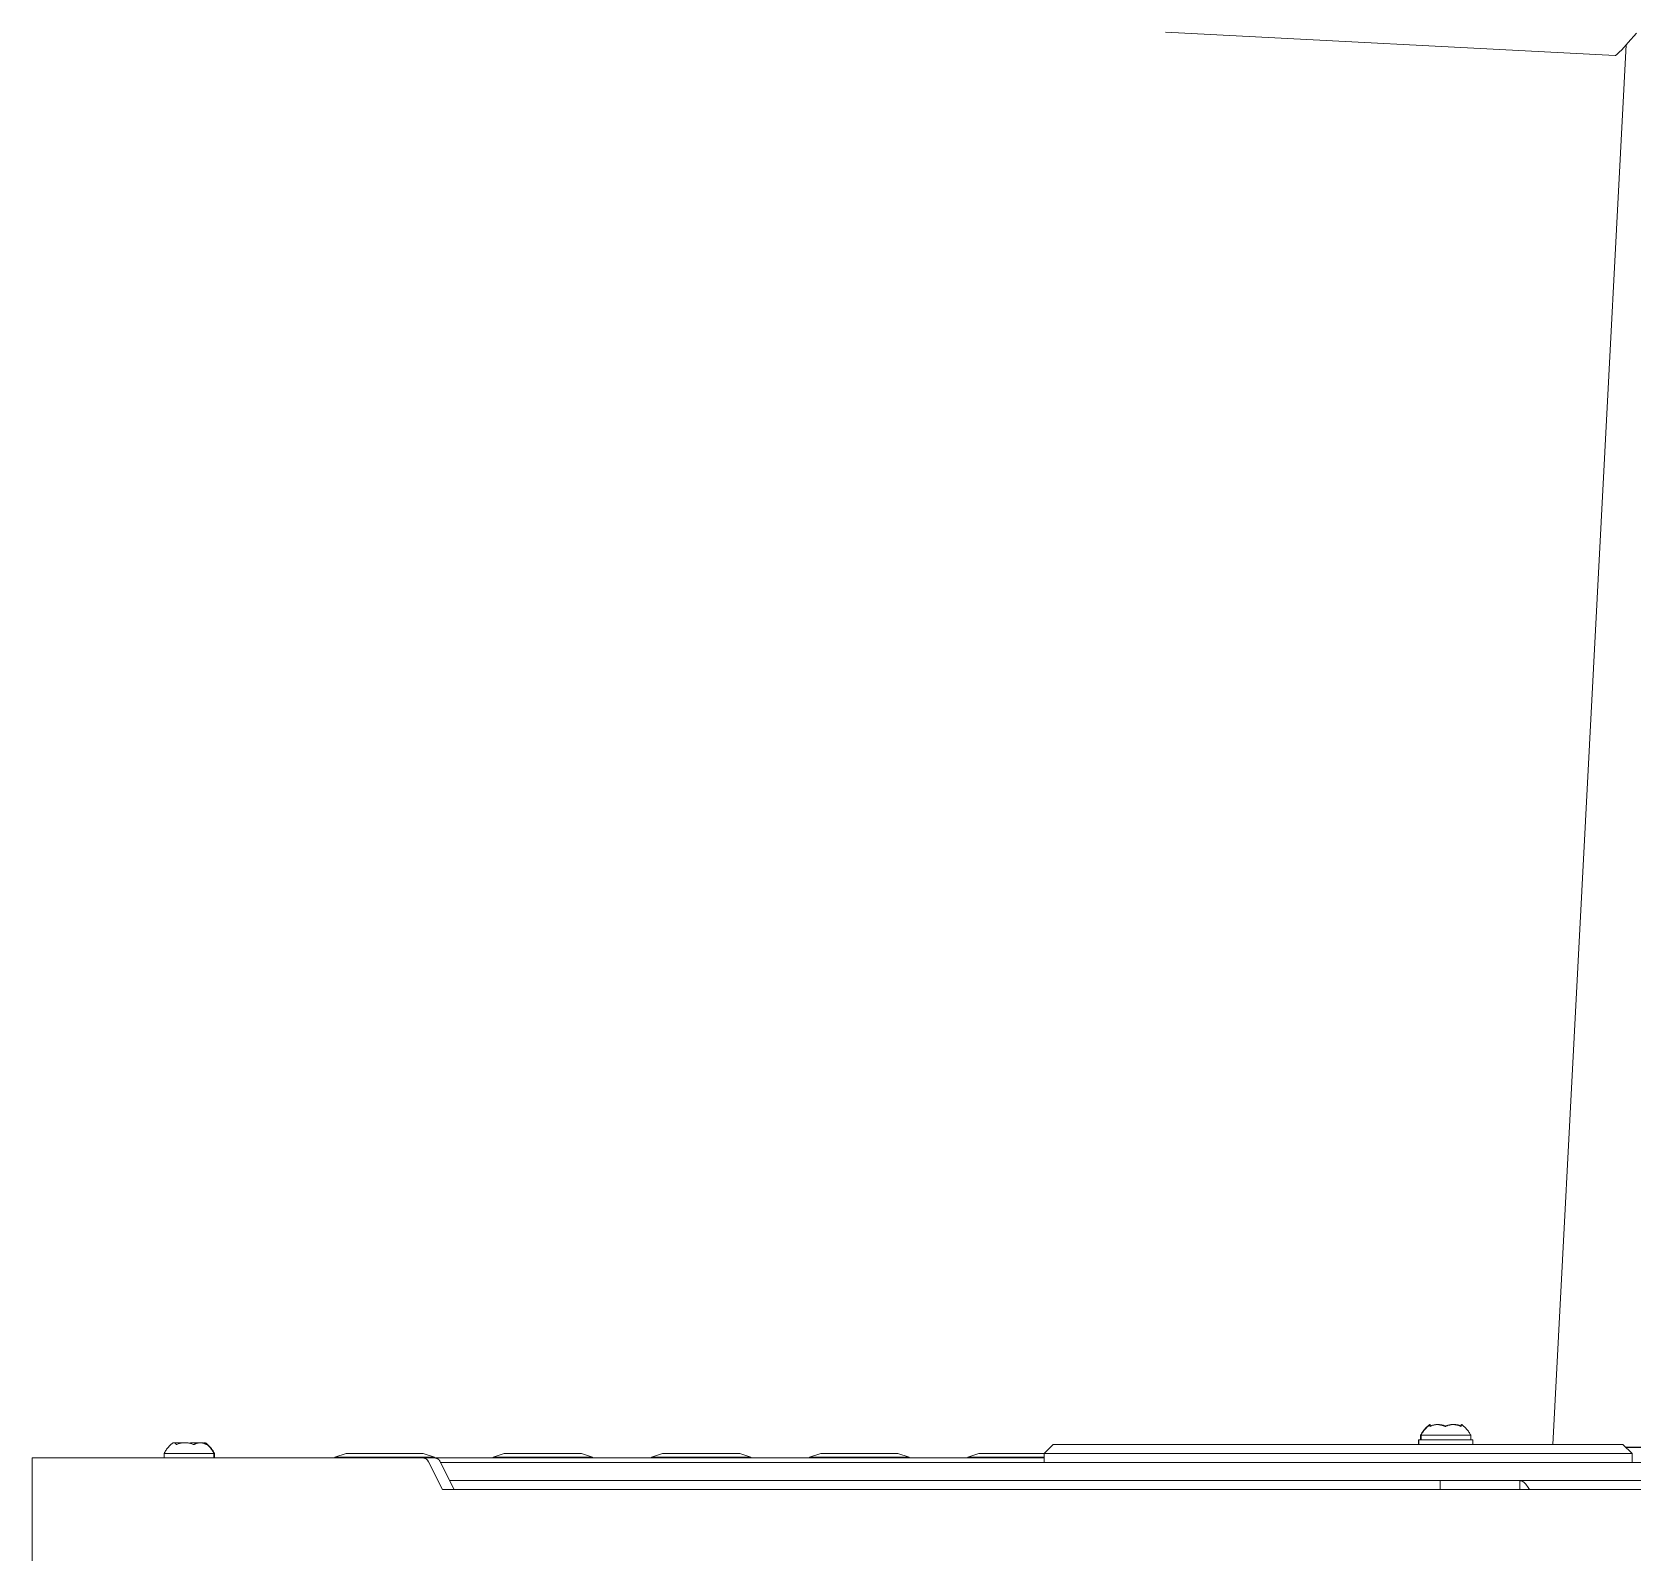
# Model space of a CAD drawing. Header units: millimetres. Extents: x 492 to 7139, y 278 to 5201.
# Drawn here: x 3498.4 to 3852.3, y 2774.6 to 3111 of the extents above; entities that cross this region are included whole.
import ezdxf

# ---------------------------------------------------------------- set-up
doc = ezdxf.new("R2010")
doc.units = ezdxf.units.MM
doc.layers.add('ZANO_R', color=7, linetype='Continuous', lineweight=0)

msp = doc.modelspace()

# ---------------------------------------------------------------- linework, layer by layer
at = {"layer": 'ZANO_R'}
for p, q in [((3848.59, 3105.77), (3749.08, 3110.97)), ((3834.81, 2798.65), (3851.03, 3108.16)), ((3850.01, 3107.06), (3851.45, 3108.64)), ((3851.45, 3108.64), (3853.32, 3110.74)), ((3848.59, 3105.77), (3848.6, 3105.77)), ((3848.6, 3105.77), (3848.62, 3105.78)), ((3848.62, 3105.78), (3848.63, 3105.78)), ((3848.63, 3105.78), (3848.65, 3105.79)), ((3848.65, 3105.79), (3848.67, 3105.8)), ((3848.67, 3105.8), (3848.7, 3105.82)), ((3848.7, 3105.82), (3848.72, 3105.83)), ((3848.72, 3105.83), (3848.75, 3105.85)), ((3848.75, 3105.85), (3848.78, 3105.87)), ((3848.78, 3105.87), (3848.81, 3105.9)), ((3848.81, 3105.9), (3848.88, 3105.95)), ((3848.88, 3105.95), (3848.95, 3106.02)), ((3848.95, 3106.02), (3849.04, 3106.1)), ((3849.04, 3106.1), (3849.23, 3106.28)), ((3849.23, 3106.28), (3849.46, 3106.5)), ((3849.46, 3106.5), (3850.01, 3107.06)), ((3807.37, 2802.89), (3807.54, 2803.02)), ((3807.44, 2802.89), (3807.61, 2803.01)), ((3807.49, 2802.99), (3807.49, 2803)), ((3807.49, 2803), (3807.49, 2803)), ((3807.49, 2803), (3807.49, 2803)), ((3807.49, 2803), (3807.49, 2803)), ((3807.49, 2803), (3807.49, 2803)), ((3807.49, 2802.98), (3807.49, 2802.99)), ((3807.49, 2802.99), (3807.49, 2802.99)), ((3807.49, 2802.99), (3807.49, 2802.99)), ((3807.49, 2802.99), (3807.49, 2802.99)), ((3807.49, 2802.99), (3807.49, 2802.99)), ((3807.49, 2802.99), (3807.49, 2802.99)), ((3807.49, 2802.99), (3807.49, 2802.99)), ((3807.49, 2802.97), (3807.49, 2802.98)), ((3807.49, 2802.98), (3807.49, 2802.98)), ((3807.49, 2802.98), (3807.49, 2802.98)), ((3807.49, 2802.98), (3807.49, 2802.98)), ((3807.49, 2802.98), (3807.49, 2802.98)), ((3807.49, 2802.98), (3807.49, 2802.98)), ((3807.49, 2802.98), (3807.49, 2802.98)), ((3807.49, 2802.96), (3807.49, 2802.97)), ((3807.49, 2802.97), (3807.49, 2802.97)), ((3807.49, 2802.97), (3807.49, 2802.97)), ((3807.49, 2802.97), (3807.49, 2802.97)), ((3807.49, 2802.97), (3807.49, 2802.97)), ((3807.49, 2802.97), (3807.49, 2802.97)), ((3807.49, 2802.97), (3807.49, 2802.97)), ((3807.5, 2802.96), (3807.49, 2802.96)), ((3807.49, 2802.96), (3807.49, 2802.96)), ((3807.49, 2802.96), (3807.49, 2802.96)), ((3807.49, 2802.96), (3807.49, 2802.96)), ((3807.5, 2803), (3807.5, 2803.01)), ((3807.5, 2803.01), (3807.5, 2803.01)), ((3807.5, 2803.01), (3807.5, 2803.01)), ((3807.5, 2803.01), (3807.5, 2803.01)), ((3807.5, 2803.01), (3807.5, 2803.01)), ((3807.5, 2803.01), (3807.5, 2803.01)), ((3807.5, 2803.01), (3807.5, 2803.01)), ((3807.5, 2803.01), (3807.51, 2803.01)), ((3807.49, 2803), (3807.5, 2803)), ((3807.5, 2803), (3807.5, 2803)), ((3807.5, 2803), (3807.5, 2803)), ((3807.5, 2802.95), (3807.5, 2802.96)), ((3807.5, 2802.96), (3807.5, 2802.96)), ((3807.5, 2802.96), (3807.5, 2802.96)), ((3807.5, 2802.96), (3807.5, 2802.96)), ((3807.51, 2802.95), (3807.5, 2802.95)), ((3807.5, 2802.95), (3807.5, 2802.95)), ((3807.5, 2802.95), (3807.5, 2802.95)), ((3807.5, 2802.95), (3807.5, 2802.95)), ((3807.5, 2802.95), (3807.5, 2802.95)), ((3807.5, 2802.95), (3807.5, 2802.95)), ((3807.51, 2803.01), (3807.51, 2803.02)), ((3807.51, 2803.02), (3807.51, 2803.02)), ((3807.51, 2803.02), (3807.51, 2803.02)), ((3807.51, 2803.02), (3807.51, 2803.02)), ((3807.51, 2803.02), (3807.51, 2803.02)), ((3807.51, 2803.02), (3807.51, 2803.02)), ((3807.51, 2803.02), (3807.52, 2803.02)), ((3807.51, 2803.01), (3807.51, 2803.01)), ((3807.51, 2803.01), (3807.51, 2803.01)), ((3807.51, 2802.94), (3807.51, 2802.95)), ((3807.51, 2802.95), (3807.51, 2802.95)), ((3807.51, 2802.95), (3807.51, 2802.95)), ((3807.51, 2802.95), (3807.51, 2802.95)), ((3807.51, 2802.95), (3807.51, 2802.95)), ((3807.51, 2802.94), (3807.51, 2802.94)), ((3807.52, 2803.02), (3807.52, 2803.02)), ((3807.52, 2803.02), (3807.52, 2803.02)), ((3807.52, 2803.02), (3807.52, 2803.02)), ((3807.52, 2803.02), (3807.52, 2803.02)), ((3807.52, 2803.02), (3807.52, 2803.02)), ((3807.52, 2803.02), (3807.52, 2803.02)), ((3807.52, 2803.02), (3807.53, 2803.02)), ((3807.53, 2803.02), (3807.53, 2803.02)), ((3807.53, 2803.02), (3807.53, 2803.02)), ((3807.53, 2803.02), (3807.53, 2803.02)), ((3807.53, 2803.02), (3807.53, 2803.02)), ((3807.53, 2803.02), (3807.53, 2803.02)), ((3807.53, 2803.02), (3807.53, 2803.02)), ((3807.53, 2803.02), (3807.54, 2803.02)), ((3807.54, 2803.02), (3807.54, 2803.02)), ((3807.54, 2803.02), (3807.54, 2803.02)), ((3807.54, 2803.02), (3807.54, 2803.02)), ((3807.54, 2803.02), (3807.54, 2803.02)), ((3807.54, 2803.02), (3807.54, 2803.02)), ((3807.54, 2803.02), (3807.54, 2803.02)), ((3807.54, 2803.02), (3807.55, 2803.02)), ((3807.55, 2803.02), (3807.55, 2803.02)), ((3807.55, 2803.02), (3807.55, 2803.02)), ((3807.55, 2803.02), (3807.55, 2803.02)), ((3807.55, 2803.02), (3807.55, 2803.02)), ((3807.55, 2803.02), (3807.55, 2803.02)), ((3807.55, 2803.02), (3807.55, 2803.02)), ((3807.55, 2803.02), (3807.55, 2803.01)), ((3807.55, 2803.01), (3807.56, 2803.01)), ((3807.56, 2803.01), (3807.56, 2803.01)), ((3807.56, 2803.01), (3807.56, 2803.01)), ((3807.56, 2803.01), (3807.56, 2803.01)), ((3807.56, 2803.01), (3807.56, 2803.01)), ((3807.56, 2803.01), (3807.56, 2803.01)), ((3807.56, 2803.01), (3807.56, 2803.01)), ((3807.56, 2803.01), (3807.56, 2803.01)), ((3807.56, 2803.01), (3807.56, 2803.01)), ((3807.56, 2803.01), (3807.56, 2803)), ((3807.56, 2803), (3807.57, 2803)), ((3807.57, 2803), (3807.57, 2803)), ((3807.57, 2803), (3807.57, 2803)), ((3807.57, 2803), (3807.57, 2803)), ((3807.57, 2803), (3807.57, 2803)), ((3807.57, 2803), (3807.57, 2803)), ((3807.57, 2803), (3807.57, 2803)), ((3807.57, 2803), (3807.57, 2802.99)), ((3807.57, 2802.99), (3807.57, 2802.99)), ((3807.57, 2802.99), (3807.57, 2802.99)), ((3807.57, 2802.99), (3807.57, 2802.99)), ((3807.57, 2802.99), (3807.57, 2802.99)), ((3807.57, 2802.99), (3807.57, 2802.99)), ((3807.57, 2802.9), (3807.58, 2802.92)), ((3807.57, 2802.84), (3807.57, 2802.9)), ((3807.58, 2802.95), (3807.59, 2802.96)), ((3807.58, 2802.92), (3807.58, 2802.95)), ((3807.59, 2802.98), (3807.6, 2802.99)), ((3807.59, 2802.97), (3807.59, 2802.98)), ((3807.59, 2802.96), (3807.59, 2802.97)), ((3807.59, 2802.97), (3807.59, 2802.97)), ((3807.6, 2803), (3807.6, 2803.01)), ((3807.6, 2803.01), (3807.61, 2803.01)), ((3807.6, 2802.99), (3807.6, 2803)), ((3807.6, 2803), (3807.6, 2803)), ((3807.6, 2803), (3807.6, 2803)), ((3807.6, 2803), (3807.6, 2803)), ((3807.6, 2803), (3807.6, 2803)), ((3807.6, 2802.99), (3807.6, 2802.99)), ((3807.61, 2803.01), (3807.61, 2803.02)), ((3807.61, 2803.02), (3807.61, 2803.02)), ((3807.61, 2803.02), (3807.61, 2803.02)), ((3807.61, 2803.02), (3807.61, 2803.02)), ((3807.61, 2803.02), (3807.61, 2803.02)), ((3807.61, 2803.02), (3807.61, 2803.02)), ((3807.61, 2803.02), (3807.62, 2803.02)), ((3807.61, 2803.01), (3807.61, 2803.01)), ((3807.61, 2803.01), (3807.61, 2803.01)), ((3807.61, 2803.01), (3807.61, 2803.01)), ((3807.61, 2803.01), (3807.61, 2803.01)), ((3807.61, 2803.01), (3807.61, 2803.01)), ((3807.61, 2803.01), (3807.61, 2803.01)), ((3807.61, 2803.01), (3807.61, 2803.01)), ((3807.61, 2803.01), (3807.61, 2803.01)), ((3807.61, 2803.01), (3807.61, 2803.01)), ((3807.62, 2803.02), (3807.62, 2803.02)), ((3807.62, 2803.02), (3807.62, 2803.02)), ((3807.62, 2803.02), (3807.62, 2803.02)), ((3807.62, 2803.02), (3807.62, 2803.02)), ((3807.62, 2803.02), (3807.62, 2803.02)), ((3807.62, 2803.02), (3807.62, 2803.02)), ((3807.62, 2803.02), (3807.62, 2803.02)), ((3807.62, 2803.02), (3807.62, 2803.02)), ((3807.62, 2803.02), (3807.62, 2803.02)), ((3807.62, 2803.02), (3807.62, 2803.02)), ((3807.62, 2803.02), (3807.62, 2803.02)), ((3807.62, 2803.02), (3807.62, 2803.02)), ((3807.62, 2803.02), (3807.62, 2803.02)), ((3807.62, 2803.02), (3807.62, 2803.02)), ((3807.62, 2803.02), (3807.62, 2803.02)), ((3807.62, 2803.02), (3807.63, 2803.02)), ((3807.63, 2803.02), (3807.63, 2803.02)), ((3807.63, 2803.02), (3807.63, 2803.01)), ((3807.63, 2803.01), (3807.63, 2803.01)), ((3807.63, 2803.01), (3807.63, 2803.01)), ((3807.63, 2803.01), (3807.63, 2803.01)), ((3807.63, 2803.01), (3807.63, 2803.01)), ((3807.63, 2803.01), (3807.63, 2803.01)), ((3807.63, 2803.01), (3807.63, 2803.01)), ((3807.63, 2803.01), (3807.63, 2803.01)), ((3807.63, 2803.01), (3807.63, 2803.01)), ((3807.63, 2803.01), (3807.63, 2803.01)), ((3807.63, 2803.01), (3807.63, 2803.01)), ((3807.63, 2803.01), (3807.63, 2803.01)), ((3807.63, 2803.01), (3807.63, 2803)), ((3807.63, 2803), (3807.64, 2803)), ((3807.64, 2803), (3807.64, 2803)), ((3807.64, 2803), (3807.64, 2802.99)), ((3807.64, 2802.99), (3807.64, 2802.99)), ((3807.64, 2802.99), (3807.64, 2802.99)), ((3807.64, 2802.99), (3807.64, 2802.98)), ((3807.64, 2802.98), (3807.64, 2802.98)), ((3807.64, 2802.98), (3807.65, 2802.97)), ((3807.65, 2802.97), (3807.65, 2802.96)), ((3807.65, 2802.96), (3807.65, 2802.94)), ((3807.65, 2802.94), (3807.66, 2802.91)), ((3807.66, 2802.91), (3807.66, 2802.89)), ((3808.27, 2802.91), (3808.15, 2802.87)), ((3808.34, 2802.9), (3808.22, 2802.87)), ((3808.38, 2802.93), (3808.27, 2802.91)), ((3808.45, 2802.93), (3808.34, 2802.9)), ((3808.5, 2802.96), (3808.38, 2802.93)), ((3808.57, 2802.96), (3808.45, 2802.93)), ((3808.62, 2802.98), (3808.5, 2802.96)), ((3808.7, 2802.98), (3808.57, 2802.96)), ((3808.75, 2803), (3808.62, 2802.98)), ((3808.82, 2802.99), (3808.7, 2802.98)), ((3808.87, 2803.01), (3808.75, 2803)), ((3808.94, 2803.01), (3808.82, 2802.99)), ((3808.99, 2803.02), (3808.87, 2803.01)), ((3809.06, 2803.01), (3808.94, 2803.01)), ((3809.11, 2803.02), (3808.99, 2803.02)), ((3809.18, 2803.02), (3809.06, 2803.01)), ((3809.23, 2803.02), (3809.11, 2803.02)), ((3809.31, 2803.02), (3809.18, 2803.02)), ((3809.36, 2803.02), (3809.23, 2803.02)), ((3809.29, 2803.02), (3809.4, 2803.02)), ((3809.43, 2803.01), (3809.31, 2803.02)), ((3809.36, 2803.02), (3809.49, 2803.02)), ((3809.4, 2803.02), (3809.51, 2803.02)), ((3809.55, 2803.01), (3809.43, 2803.01)), ((3809.49, 2803.02), (3809.62, 2803.02)), ((3809.51, 2803.02), (3809.62, 2803.02)), ((3809.67, 2802.99), (3809.55, 2803.01)), ((3809.62, 2803.02), (3809.74, 2803.01)), ((3809.8, 2802.98), (3809.67, 2802.99)), ((3809.74, 2803.01), (3809.87, 2803)), ((3809.92, 2802.96), (3809.8, 2802.98)), ((3809.87, 2803), (3810, 2802.98)), ((3810.04, 2802.93), (3809.92, 2802.96)), ((3810, 2802.98), (3810.13, 2802.97)), ((3810.16, 2802.9), (3810.04, 2802.93)), ((3810.13, 2802.97), (3810.26, 2802.94)), ((3810.27, 2802.87), (3810.16, 2802.9)), ((3810.26, 2802.94), (3810.38, 2802.92)), ((3810.38, 2802.92), (3810.51, 2802.88)), ((3811.81, 2802.93), (3811.68, 2802.9)), ((3811.89, 2802.92), (3811.76, 2802.89)), ((3811.93, 2802.95), (3811.81, 2802.93)), ((3812.02, 2802.95), (3811.89, 2802.92)), ((3812.06, 2802.97), (3811.93, 2802.95)), ((3812.16, 2802.97), (3812.02, 2802.95)), ((3812.19, 2802.99), (3812.06, 2802.97)), ((3812.29, 2802.99), (3812.16, 2802.97)), ((3812.32, 2803.01), (3812.19, 2802.99)), ((3812.43, 2803.01), (3812.29, 2802.99)), ((3812.44, 2803.02), (3812.32, 2803.01)), ((3812.56, 2803.01), (3812.43, 2803.01)), ((3812.57, 2803.02), (3812.44, 2803.02)), ((3812.7, 2803.02), (3812.56, 2803.01)), ((3812.7, 2803.02), (3812.57, 2803.02)), ((3812.83, 2803.02), (3812.7, 2803.02)), ((3812.83, 2803.02), (3812.7, 2803.02)), ((3812.8, 2803.02), (3812.9, 2803.02)), ((3812.97, 2803.01), (3812.83, 2803.02)), ((3812.87, 2803.02), (3813, 2803.02)), ((3812.9, 2803.02), (3812.99, 2803.02)), ((3813.1, 2803), (3812.97, 2803.01)), ((3813, 2803.02), (3813.12, 2803.02)), ((3813.24, 2802.99), (3813.1, 2803)), ((3813.12, 2803.02), (3813.24, 2803.01)), ((3813.24, 2803.01), (3813.36, 2803)), ((3813.37, 2802.97), (3813.24, 2802.99)), ((3813.36, 2803), (3813.49, 2802.98)), ((3813.51, 2802.94), (3813.37, 2802.97)), ((3813.49, 2802.98), (3813.61, 2802.96)), ((3813.64, 2802.92), (3813.51, 2802.94)), ((3813.61, 2802.96), (3813.73, 2802.94)), ((3813.77, 2802.88), (3813.64, 2802.92)), ((3813.73, 2802.94), (3813.85, 2802.91)), ((3813.85, 2802.91), (3813.97, 2802.88)), ((3814.5, 2802.92), (3814.49, 2802.91)), ((3814.49, 2802.91), (3814.49, 2802.89)), ((3814.51, 2802.95), (3814.5, 2802.94)), ((3814.5, 2802.94), (3814.5, 2802.92)), ((3814.52, 2802.98), (3814.51, 2802.97)), ((3814.51, 2802.97), (3814.51, 2802.95)), ((3814.53, 2802.99), (3814.52, 2802.98)), ((3814.54, 2803.01), (3814.53, 2802.99)), ((3814.55, 2803.02), (3814.54, 2803.01)), ((3814.59, 2802.99), (3814.55, 2803.02)), ((3814.57, 2802.91), (3814.56, 2802.88)), ((3814.58, 2802.93), (3814.57, 2802.91)), ((3814.59, 2802.95), (3814.58, 2802.93)), ((3814.6, 2802.97), (3814.59, 2802.95)), ((3814.61, 2803), (3814.6, 2802.97)), ((3814.62, 2803.02), (3814.61, 2803)), ((3814.79, 2802.89), (3814.62, 2803.02)), ((3805.62, 2799.65), (3805.04, 2799.65)), ((3805.04, 2798.65), (3805.04, 2799.65)), ((3811.12, 2799.65), (3805.12, 2799.65)), ((3805.12, 2798.65), (3805.12, 2799.65)), ((3805.54, 2800.65), (3805.64, 2800.84)), ((3805.62, 2800.65), (3805.54, 2800.65)), ((3805.54, 2800.65), (3805.54, 2799.65)), ((3805.62, 2800.65), (3805.71, 2800.84)), ((3811.12, 2800.65), (3805.62, 2800.65)), ((3805.62, 2800.65), (3805.62, 2799.65)), ((3805.64, 2800.84), (3805.74, 2801.02)), ((3805.71, 2800.84), (3805.81, 2801.02)), ((3805.74, 2801.02), (3805.84, 2801.2)), ((3805.81, 2801.02), (3805.91, 2801.2)), ((3805.84, 2801.2), (3805.95, 2801.38)), ((3805.91, 2801.2), (3806.02, 2801.38)), ((3805.95, 2801.38), (3806.07, 2801.55)), ((3806.02, 2801.38), (3806.14, 2801.55)), ((3806.07, 2801.55), (3806.19, 2801.72)), ((3806.14, 2801.55), (3806.26, 2801.72)), ((3806.19, 2801.72), (3806.32, 2801.88)), ((3806.26, 2801.72), (3806.39, 2801.88)), ((3806.32, 2801.88), (3806.46, 2802.04)), ((3806.39, 2801.88), (3806.53, 2802.04)), ((3806.46, 2802.04), (3806.6, 2802.2)), ((3806.53, 2802.04), (3806.67, 2802.19)), ((3806.6, 2802.2), (3806.74, 2802.35)), ((3806.67, 2802.19), (3806.81, 2802.34)), ((3806.74, 2802.35), (3806.89, 2802.49)), ((3806.81, 2802.34), (3806.96, 2802.49)), ((3806.89, 2802.49), (3807.04, 2802.63)), ((3806.96, 2802.49), (3807.12, 2802.63)), ((3807.04, 2802.63), (3807.2, 2802.77)), ((3807.12, 2802.63), (3807.28, 2802.76)), ((3807.2, 2802.77), (3807.37, 2802.89)), ((3807.28, 2802.76), (3807.44, 2802.89)), ((3807.54, 2802.59), (3807.56, 2802.77)), ((3807.65, 2802.65), (3807.54, 2802.59)), ((3807.56, 2802.77), (3807.57, 2802.84)), ((3807.76, 2802.7), (3807.65, 2802.65)), ((3807.66, 2802.89), (3807.67, 2802.83)), ((3807.67, 2802.83), (3807.68, 2802.75)), ((3807.68, 2802.75), (3807.69, 2802.67)), ((3807.8, 2802.75), (3807.69, 2802.7)), ((3807.87, 2802.75), (3807.76, 2802.7)), ((3807.92, 2802.8), (3807.8, 2802.75)), ((3807.98, 2802.79), (3807.87, 2802.75)), ((3808.03, 2802.84), (3807.92, 2802.8)), ((3808.1, 2802.83), (3807.98, 2802.79)), ((3808.15, 2802.87), (3808.03, 2802.84)), ((3808.22, 2802.87), (3808.1, 2802.83)), ((3810.39, 2802.83), (3810.27, 2802.87)), ((3810.51, 2802.79), (3810.39, 2802.83)), ((3810.51, 2802.88), (3810.63, 2802.85)), ((3810.62, 2802.75), (3810.51, 2802.79)), ((3810.73, 2802.7), (3810.62, 2802.75)), ((3810.63, 2802.85), (3810.76, 2802.81)), ((3810.84, 2802.65), (3810.73, 2802.7)), ((3810.76, 2802.81), (3810.88, 2802.77)), ((3810.95, 2802.59), (3810.84, 2802.65)), ((3810.88, 2802.77), (3811, 2802.72)), ((3811.03, 2802.63), (3810.95, 2802.59)), ((3811, 2802.72), (3811.12, 2802.67)), ((3811.12, 2802.67), (3811.03, 2802.63)), ((3811.19, 2802.74), (3811.08, 2802.69)), ((3811.24, 2802.72), (3811.12, 2802.67)), ((3816.62, 2800.65), (3811.12, 2800.65)), ((3817.12, 2799.65), (3811.12, 2799.65)), ((3811.31, 2802.78), (3811.19, 2802.74)), ((3811.37, 2802.77), (3811.24, 2802.72)), ((3811.44, 2802.82), (3811.31, 2802.78)), ((3811.5, 2802.82), (3811.37, 2802.77)), ((3811.56, 2802.86), (3811.44, 2802.82)), ((3811.63, 2802.86), (3811.5, 2802.82)), ((3811.68, 2802.9), (3811.56, 2802.86)), ((3811.76, 2802.89), (3811.63, 2802.86)), ((3813.9, 2802.84), (3813.77, 2802.88)), ((3814.03, 2802.8), (3813.9, 2802.84)), ((3813.97, 2802.88), (3814.08, 2802.85)), ((3814.16, 2802.76), (3814.03, 2802.8)), ((3814.08, 2802.85), (3814.2, 2802.81)), ((3814.29, 2802.71), (3814.16, 2802.76)), ((3814.2, 2802.81), (3814.31, 2802.77)), ((3814.41, 2802.65), (3814.29, 2802.71)), ((3814.31, 2802.77), (3814.43, 2802.72)), ((3814.53, 2802.59), (3814.41, 2802.65)), ((3814.43, 2802.72), (3814.54, 2802.67)), ((3814.48, 2802.86), (3814.47, 2802.84)), ((3814.47, 2802.84), (3814.47, 2802.83)), ((3814.47, 2802.83), (3814.47, 2802.81)), ((3814.47, 2802.81), (3814.47, 2802.8)), ((3814.47, 2802.8), (3814.47, 2802.78)), ((3814.47, 2802.78), (3814.47, 2802.76)), ((3814.47, 2802.76), (3814.47, 2802.75)), ((3814.47, 2802.75), (3814.47, 2802.73)), ((3814.47, 2802.73), (3814.47, 2802.71)), ((3814.47, 2802.71), (3814.47, 2802.7)), ((3814.49, 2802.89), (3814.48, 2802.87)), ((3814.48, 2802.87), (3814.48, 2802.86)), ((3814.54, 2802.79), (3814.53, 2802.76)), ((3814.53, 2802.76), (3814.53, 2802.74)), ((3814.53, 2802.74), (3814.53, 2802.71)), ((3814.53, 2802.71), (3814.53, 2802.69)), ((3814.53, 2802.69), (3814.53, 2802.66)), ((3814.53, 2802.66), (3814.53, 2802.64)), ((3814.53, 2802.64), (3814.53, 2802.62)), ((3814.53, 2802.62), (3814.53, 2802.59)), ((3814.55, 2802.83), (3814.54, 2802.81)), ((3814.54, 2802.81), (3814.54, 2802.79)), ((3814.56, 2802.88), (3814.55, 2802.86)), ((3814.55, 2802.86), (3814.55, 2802.83)), ((3814.95, 2802.77), (3814.79, 2802.89)), ((3815.11, 2802.63), (3814.95, 2802.77)), ((3815.27, 2802.49), (3815.11, 2802.63)), ((3815.42, 2802.35), (3815.27, 2802.49)), ((3815.56, 2802.2), (3815.42, 2802.35)), ((3815.7, 2802.04), (3815.56, 2802.2)), ((3815.84, 2801.88), (3815.7, 2802.04)), ((3815.97, 2801.72), (3815.84, 2801.88)), ((3816.09, 2801.55), (3815.97, 2801.72)), ((3816.21, 2801.38), (3816.09, 2801.55)), ((3816.32, 2801.2), (3816.21, 2801.38)), ((3816.42, 2801.02), (3816.32, 2801.2)), ((3816.52, 2800.84), (3816.42, 2801.02)), ((3816.62, 2800.65), (3816.52, 2800.84)), ((3816.62, 2800.65), (3816.62, 2799.65)), ((3817.04, 2799.65), (3816.62, 2799.65)), ((3817.04, 2799.65), (3817.04, 2799.65)), ((3817.12, 2798.65), (3817.12, 2799.65)), ((3527.62, 2796.65), (3527.72, 2796.84)), ((3534.78, 2796.65), (3527.62, 2796.65)), ((3527.62, 2795.65), (3527.62, 2796.65)), ((3527.72, 2796.84), (3527.82, 2797.02)), ((3527.82, 2797.02), (3527.93, 2797.21)), ((3527.93, 2797.21), (3528.04, 2797.39)), ((3528.04, 2797.39), (3528.16, 2797.56)), ((3528.16, 2797.56), (3528.29, 2797.73)), ((3528.29, 2797.73), (3528.42, 2797.9)), ((3528.42, 2797.9), (3528.56, 2798.06)), ((3528.56, 2798.06), (3528.7, 2798.22)), ((3528.7, 2798.22), (3528.85, 2798.37)), ((3528.85, 2798.37), (3529, 2798.51)), ((3529, 2798.51), (3529.16, 2798.66)), ((3529.16, 2798.66), (3529.32, 2798.79)), ((3529.32, 2798.79), (3529.49, 2798.92)), ((3529.51, 2798.93), (3529.49, 2798.92)), ((3529.52, 2798.94), (3529.51, 2798.93)), ((3529.54, 2798.95), (3529.52, 2798.94)), ((3529.56, 2798.95), (3529.54, 2798.95)), ((3529.57, 2798.96), (3529.56, 2798.95)), ((3529.59, 2798.97), (3529.57, 2798.96)), ((3529.61, 2798.97), (3529.59, 2798.97)), ((3529.63, 2798.98), (3529.61, 2798.97)), ((3529.64, 2798.98), (3529.63, 2798.98)), ((3529.66, 2798.99), (3529.64, 2798.98)), ((3529.68, 2798.99), (3529.66, 2798.99)), ((3529.7, 2798.99), (3529.68, 2798.99)), ((3529.71, 2798.99), (3529.7, 2798.99)), ((3529.73, 2799), (3529.71, 2798.99)), ((3529.75, 2799), (3529.73, 2799)), ((3529.77, 2799), (3529.75, 2799)), ((3529.79, 2799), (3529.77, 2799)), ((3529.8, 2799), (3529.79, 2799)), ((3529.82, 2798.99), (3529.8, 2799)), ((3529.84, 2798.99), (3529.82, 2798.99)), ((3529.86, 2798.99), (3529.84, 2798.99)), ((3529.88, 2798.99), (3529.86, 2798.99)), ((3529.89, 2798.98), (3529.88, 2798.99)), ((3529.91, 2798.98), (3529.89, 2798.98)), ((3529.93, 2798.97), (3529.91, 2798.98)), ((3529.95, 2798.97), (3529.93, 2798.97)), ((3529.96, 2798.96), (3529.95, 2798.97)), ((3529.98, 2798.95), (3529.96, 2798.96)), ((3530, 2798.94), (3529.98, 2798.95)), ((3529.99, 2798.93), (3530.07, 2798.95)), ((3530.01, 2798.94), (3530, 2798.94)), ((3530.03, 2798.93), (3530.01, 2798.94)), ((3530.04, 2798.92), (3530.03, 2798.93)), ((3530.06, 2798.91), (3530.04, 2798.92)), ((3530.07, 2798.9), (3530.06, 2798.91)), ((3530.07, 2798.95), (3530.15, 2798.97)), ((3530.09, 2798.89), (3530.07, 2798.9)), ((3530.1, 2798.88), (3530.09, 2798.89)), ((3530.11, 2798.86), (3530.1, 2798.88)), ((3530.13, 2798.85), (3530.11, 2798.86)), ((3530.14, 2798.84), (3530.13, 2798.85)), ((3530.15, 2798.82), (3530.14, 2798.84)), ((3530.15, 2798.97), (3530.23, 2798.98)), ((3530.16, 2798.81), (3530.15, 2798.82)), ((3530.18, 2798.8), (3530.16, 2798.81)), ((3530.19, 2798.78), (3530.18, 2798.8)), ((3530.2, 2798.77), (3530.19, 2798.78)), ((3530.21, 2798.75), (3530.2, 2798.77)), ((3530.22, 2798.74), (3530.21, 2798.75)), ((3530.23, 2798.72), (3530.22, 2798.74)), ((3530.23, 2798.98), (3530.31, 2798.99)), ((3530.23, 2798.71), (3530.23, 2798.72)), ((3530.24, 2798.69), (3530.23, 2798.71)), ((3530.25, 2798.67), (3530.24, 2798.69)), ((3530.25, 2798.66), (3530.25, 2798.67)), ((3530.26, 2798.64), (3530.25, 2798.66)), ((3530.27, 2798.62), (3530.26, 2798.64)), ((3530.27, 2798.6), (3530.27, 2798.62)), ((3530.28, 2798.59), (3530.27, 2798.6)), ((3530.42, 2798.65), (3530.28, 2798.59)), ((3530.31, 2798.99), (3530.4, 2799)), ((3530.4, 2799), (3530.48, 2799.01)), ((3530.57, 2798.71), (3530.42, 2798.65)), ((3530.48, 2799.01), (3530.56, 2799.01)), ((3530.56, 2799.01), (3530.65, 2799.01)), ((3530.72, 2798.77), (3530.57, 2798.71)), ((3530.65, 2799.01), (3530.73, 2799.01)), ((3530.88, 2798.81), (3530.72, 2798.77)), ((3530.73, 2799.01), (3530.82, 2799.01)), ((3530.82, 2799.01), (3530.9, 2799)), ((3531.03, 2798.86), (3530.88, 2798.81)), ((3530.9, 2799), (3530.98, 2798.99)), ((3531.08, 2799), (3530.96, 2798.99)), ((3530.98, 2798.99), (3531.06, 2798.98)), ((3531.19, 2798.9), (3531.03, 2798.86)), ((3531.06, 2798.98), (3531.15, 2798.96)), ((3531.19, 2799.01), (3531.08, 2799)), ((3531.15, 2798.96), (3531.23, 2798.94)), ((3531.31, 2799.01), (3531.19, 2799.01)), ((3531.35, 2798.93), (3531.19, 2798.9)), ((3531.23, 2798.94), (3531.31, 2798.92)), ((3531.42, 2799.01), (3531.31, 2799.01)), ((3531.51, 2798.96), (3531.35, 2798.93)), ((3531.53, 2799.01), (3531.42, 2799.01)), ((3531.47, 2799.01), (3531.58, 2799.01)), ((3531.67, 2798.98), (3531.51, 2798.96)), ((3531.65, 2799), (3531.53, 2799.01)), ((3531.58, 2799.01), (3531.69, 2799.01)), ((3531.76, 2798.99), (3531.65, 2799)), ((3531.83, 2799), (3531.67, 2798.98)), ((3531.69, 2799.01), (3531.79, 2799.01)), ((3531.79, 2799.01), (3531.9, 2799)), ((3531.99, 2799.01), (3531.83, 2799)), ((3532.15, 2799.01), (3531.99, 2799.01)), ((3532.31, 2799.01), (3532.15, 2799.01)), ((3532.47, 2799.01), (3532.31, 2799.01)), ((3532.63, 2799), (3532.47, 2799.01)), ((3532.79, 2798.98), (3532.63, 2799)), ((3532.95, 2798.96), (3532.79, 2798.98)), ((3533.11, 2798.93), (3532.95, 2798.96)), ((3533.27, 2798.9), (3533.11, 2798.93)), ((3533.12, 2798.93), (3533.27, 2798.95)), ((3533.27, 2798.95), (3533.42, 2798.98)), ((3533.42, 2798.86), (3533.27, 2798.9)), ((3533.42, 2798.98), (3533.57, 2798.99)), ((3533.58, 2798.81), (3533.42, 2798.86)), ((3533.57, 2798.99), (3533.73, 2799)), ((3533.73, 2798.77), (3533.58, 2798.81)), ((3533.73, 2799), (3533.88, 2799.01)), ((3533.89, 2798.71), (3533.73, 2798.77)), ((3533.88, 2799.01), (3534.03, 2799.01)), ((3534.04, 2798.65), (3533.89, 2798.71)), ((3534.03, 2799.01), (3534.18, 2799.01)), ((3534.18, 2798.59), (3534.04, 2798.65)), ((3534.18, 2799.01), (3534.33, 2799)), ((3534.25, 2798.63), (3534.18, 2798.59)), ((3534.31, 2798.66), (3534.25, 2798.63)), ((3534.39, 2798.71), (3534.31, 2798.66)), ((3534.33, 2799), (3534.48, 2798.99)), ((3534.47, 2798.75), (3534.39, 2798.71)), ((3534.57, 2799), (3534.45, 2798.99)), ((3534.55, 2798.79), (3534.47, 2798.75)), ((3534.48, 2798.99), (3534.64, 2798.97)), ((3534.63, 2798.82), (3534.55, 2798.79)), ((3534.69, 2799.01), (3534.57, 2799)), ((3534.72, 2798.85), (3534.63, 2798.82)), ((3534.64, 2798.97), (3534.79, 2798.95)), ((3534.8, 2799.01), (3534.69, 2799.01)), ((3534.8, 2798.88), (3534.72, 2798.85)), ((3537.55, 2796.65), (3534.78, 2796.65)), ((3534.79, 2798.95), (3534.94, 2798.92)), ((3534.92, 2799.01), (3534.8, 2799.01)), ((3534.89, 2798.91), (3534.8, 2798.88)), ((3534.97, 2798.93), (3534.89, 2798.91)), ((3535.04, 2799.01), (3534.92, 2799.01)), ((3535.06, 2798.95), (3534.97, 2798.93)), ((3534.98, 2799.01), (3535.08, 2799.01)), ((3535.15, 2799), (3535.04, 2799.01)), ((3535.15, 2798.97), (3535.06, 2798.95)), ((3535.08, 2799.01), (3535.18, 2799.01)), ((3535.27, 2798.99), (3535.15, 2799)), ((3535.24, 2798.99), (3535.15, 2798.97)), ((3535.18, 2799.01), (3535.28, 2799.01)), ((3535.32, 2799), (3535.24, 2798.99)), ((3535.28, 2799.01), (3535.37, 2799)), ((3535.41, 2799.01), (3535.32, 2799)), ((3535.5, 2799.01), (3535.41, 2799.01)), ((3535.59, 2799.01), (3535.5, 2799.01)), ((3535.68, 2799.01), (3535.59, 2799.01)), ((3535.77, 2799.01), (3535.68, 2799.01)), ((3535.86, 2799), (3535.77, 2799.01)), ((3535.95, 2798.99), (3535.86, 2799)), ((3536.04, 2798.98), (3535.95, 2798.99)), ((3536.13, 2798.96), (3536.04, 2798.98)), ((3536.21, 2798.94), (3536.13, 2798.96)), ((3536.3, 2798.92), (3536.21, 2798.94)), ((3536.26, 2798.93), (3536.27, 2798.94)), ((3536.27, 2798.94), (3536.29, 2798.94)), ((3536.29, 2798.94), (3536.31, 2798.95)), ((3536.39, 2798.89), (3536.3, 2798.92)), ((3536.31, 2798.95), (3536.32, 2798.96)), ((3536.32, 2798.96), (3536.34, 2798.97)), ((3536.34, 2798.97), (3536.36, 2798.97)), ((3536.36, 2798.97), (3536.37, 2798.98)), ((3536.37, 2798.98), (3536.39, 2798.98)), ((3536.39, 2798.98), (3536.41, 2798.99)), ((3536.47, 2798.87), (3536.39, 2798.89)), ((3536.41, 2798.99), (3536.43, 2798.99)), ((3536.43, 2798.99), (3536.45, 2798.99)), ((3536.45, 2798.99), (3536.46, 2798.99)), ((3536.46, 2798.99), (3536.48, 2799)), ((3536.55, 2798.83), (3536.47, 2798.87)), ((3536.48, 2799), (3536.5, 2799)), ((3536.5, 2799), (3536.52, 2799)), ((3536.52, 2799), (3536.54, 2799)), ((3536.54, 2799), (3536.55, 2799)), ((3536.55, 2799), (3536.57, 2798.99)), ((3536.64, 2798.8), (3536.55, 2798.83)), ((3536.57, 2798.99), (3536.59, 2798.99)), ((3536.59, 2798.99), (3536.61, 2798.99)), ((3536.61, 2798.99), (3536.63, 2798.99)), ((3536.63, 2798.99), (3536.64, 2798.98)), ((3536.64, 2798.98), (3536.66, 2798.98)), ((3536.72, 2798.76), (3536.64, 2798.8)), ((3536.66, 2798.98), (3536.68, 2798.97)), ((3536.68, 2798.97), (3536.7, 2798.97)), ((3536.73, 2799.01), (3536.69, 2798.96)), ((3536.7, 2798.97), (3536.71, 2798.96)), ((3536.71, 2798.96), (3536.73, 2798.95)), ((3536.8, 2798.72), (3536.72, 2798.76)), ((3536.9, 2798.89), (3536.73, 2799.01)), ((3536.73, 2798.95), (3536.75, 2798.94)), ((3536.75, 2798.94), (3536.76, 2798.94)), ((3536.76, 2798.94), (3536.78, 2798.93)), ((3536.78, 2798.93), (3536.79, 2798.92)), ((3536.79, 2798.92), (3536.81, 2798.91)), ((3536.88, 2798.68), (3536.8, 2798.72)), ((3536.81, 2798.91), (3536.82, 2798.9)), ((3536.81, 2798.88), (3536.97, 2798.75)), ((3536.82, 2798.9), (3536.84, 2798.89)), ((3536.84, 2798.89), (3536.85, 2798.88)), ((3536.85, 2798.88), (3536.87, 2798.86)), ((3536.87, 2798.86), (3536.88, 2798.85)), ((3536.88, 2798.85), (3536.89, 2798.84)), ((3536.95, 2798.63), (3536.88, 2798.68)), ((3536.89, 2798.84), (3536.91, 2798.83)), ((3537.06, 2798.76), (3536.9, 2798.89)), ((3536.91, 2798.83), (3536.92, 2798.81)), ((3536.92, 2798.81), (3536.93, 2798.8)), ((3536.93, 2798.8), (3536.94, 2798.78)), ((3536.94, 2798.78), (3536.95, 2798.77)), ((3536.95, 2798.77), (3536.96, 2798.75)), ((3537.03, 2798.59), (3536.95, 2798.63)), ((3536.96, 2798.75), (3536.97, 2798.74)), ((3536.97, 2798.75), (3537.13, 2798.62)), ((3536.97, 2798.74), (3536.98, 2798.72)), ((3536.98, 2798.72), (3536.99, 2798.71)), ((3536.99, 2798.71), (3537, 2798.69)), ((3537, 2798.69), (3537, 2798.67)), ((3537, 2798.67), (3537.01, 2798.66)), ((3537.01, 2798.66), (3537.02, 2798.64)), ((3537.02, 2798.64), (3537.02, 2798.62)), ((3537.02, 2798.62), (3537.03, 2798.6)), ((3537.03, 2798.6), (3537.03, 2798.59)), ((3537.22, 2798.63), (3537.06, 2798.76)), ((3537.13, 2798.62), (3537.28, 2798.48)), ((3537.37, 2798.49), (3537.22, 2798.63)), ((3537.28, 2798.48), (3537.43, 2798.33)), ((3537.52, 2798.34), (3537.37, 2798.49)), ((3537.43, 2798.33), (3537.58, 2798.18)), ((3537.67, 2798.19), (3537.52, 2798.34)), ((3538.38, 2796.65), (3537.55, 2796.65)), ((3537.58, 2798.18), (3537.72, 2798.03)), ((3537.81, 2798.04), (3537.67, 2798.19)), ((3537.72, 2798.03), (3537.85, 2797.87)), ((3537.94, 2797.88), (3537.81, 2798.04)), ((3537.85, 2797.87), (3537.98, 2797.71)), ((3538.07, 2797.71), (3537.94, 2797.88)), ((3537.98, 2797.71), (3538.1, 2797.54)), ((3538.2, 2797.55), (3538.07, 2797.71)), ((3538.1, 2797.54), (3538.22, 2797.37)), ((3538.31, 2797.37), (3538.2, 2797.55)), ((3538.22, 2797.37), (3538.33, 2797.19)), ((3538.43, 2797.2), (3538.31, 2797.37)), ((3538.33, 2797.19), (3538.43, 2797.01)), ((3538.57, 2796.65), (3538.38, 2796.65)), ((3538.53, 2797.02), (3538.43, 2797.2)), ((3538.43, 2797.01), (3538.53, 2796.83)), ((3538.63, 2796.83), (3538.53, 2797.02)), ((3538.53, 2796.83), (3538.62, 2796.65)), ((3538.61, 2796.65), (3538.57, 2796.65)), ((3538.62, 2796.65), (3538.61, 2796.65)), ((3538.62, 2796.65), (3538.62, 2796.65)), ((3538.62, 2796.65), (3538.62, 2796.65)), ((3538.62, 2796.65), (3538.62, 2796.65)), ((3538.62, 2796.65), (3538.62, 2796.65)), ((3538.72, 2796.65), (3538.62, 2796.65)), ((3538.62, 2796.65), (3538.62, 2795.65)), ((3538.72, 2796.65), (3538.63, 2796.83)), ((3538.72, 2796.65), (3538.72, 2795.65)), ((3567.85, 2796.65), (3565.39, 2795.81)), ((3584.93, 2796.65), (3567.85, 2796.65)), ((3587.38, 2795.81), (3584.93, 2796.65)), ((3602.85, 2796.65), (3600.39, 2795.81)), ((3619.93, 2796.65), (3602.85, 2796.65)), ((3622.38, 2795.81), (3619.93, 2796.65)), ((3637.85, 2796.65), (3635.39, 2795.81)), ((3654.93, 2796.65), (3637.85, 2796.65)), ((3657.38, 2795.81), (3654.93, 2796.65)), ((3672.85, 2796.65), (3670.39, 2795.81)), ((3689.93, 2796.65), (3672.85, 2796.65)), ((3692.38, 2795.81), (3689.93, 2796.65)), ((3707.85, 2796.65), (3705.39, 2795.81)), ((3722.29, 2796.65), (3707.85, 2796.65)), ((3724.29, 2798.65), (3722.29, 2796.65)), ((3722.29, 2796.65), (3787.29, 2796.65)), ((3722.29, 2796.65), (3722.29, 2794.65)), ((3787.29, 2798.65), (3724.29, 2798.65)), ((3850.29, 2798.65), (3787.29, 2798.65)), ((3787.29, 2796.65), (3852.29, 2796.65)), ((3805.04, 2798.65), (3805.12, 2798.65)), ((3805.12, 2798.65), (3811.12, 2798.65)), ((3808.04, 2798.65), (3808.04, 2798.65)), ((3808.12, 2798.65), (3808.12, 2798.65)), ((3817.12, 2798.65), (3811.12, 2798.65)), ((3814.12, 2798.65), (3814.12, 2798.65)), ((3850.29, 2798.65), (3852.29, 2796.65)), ((3880.43, 2797.99), (3850.93, 2798.01)), ((3850.96, 2797.97), (3925.71, 2797.97)), ((3852.29, 2796.65), (3852.29, 2794.65)), ((3498.39, 2425.65), (3498.39, 2795.65)), ((3585.01, 2795.65), (3498.39, 2795.65)), ((3565.39, 2795.81), (3587.39, 2795.81)), ((3565.39, 2795.81), (3565.39, 2795.65)), ((3585.06, 2795.64), (3585.01, 2795.65)), ((3585.04, 2795.65), (3587.61, 2795.65)), ((3585.1, 2795.63), (3585.06, 2795.64)), ((3585.15, 2795.62), (3585.1, 2795.63)), ((3585.19, 2795.61), (3585.15, 2795.62)), ((3585.23, 2795.6), (3585.19, 2795.61)), ((3585.28, 2795.58), (3585.23, 2795.6)), ((3585.32, 2795.56), (3585.28, 2795.58)), ((3585.36, 2795.55), (3585.32, 2795.56)), ((3585.4, 2795.53), (3585.36, 2795.55)), ((3585.44, 2795.51), (3585.4, 2795.53)), ((3585.48, 2795.49), (3585.44, 2795.51)), ((3585.52, 2795.46), (3585.48, 2795.49)), ((3585.56, 2795.44), (3585.52, 2795.46)), ((3585.6, 2795.41), (3585.56, 2795.44)), ((3585.64, 2795.39), (3585.6, 2795.41)), ((3585.67, 2795.36), (3585.64, 2795.39)), ((3585.71, 2795.33), (3585.67, 2795.36)), ((3585.74, 2795.3), (3585.71, 2795.33)), ((3585.77, 2795.27), (3585.74, 2795.3)), ((3585.8, 2795.23), (3585.77, 2795.27)), ((3585.83, 2795.2), (3585.8, 2795.23)), ((3585.86, 2795.16), (3585.83, 2795.2)), ((3585.89, 2795.13), (3585.86, 2795.16)), ((3585.92, 2795.09), (3585.89, 2795.13)), ((3585.94, 2795.05), (3585.92, 2795.09)), ((3585.97, 2795.01), (3585.94, 2795.05)), ((3585.99, 2794.97), (3585.97, 2795.01)), ((3586.01, 2794.93), (3585.99, 2794.97)), ((3586.03, 2794.89), (3586.01, 2794.93)), ((3586.05, 2794.85), (3586.03, 2794.89)), ((3586.07, 2794.81), (3586.05, 2794.85)), ((3586.08, 2794.77), (3586.07, 2794.81)), ((3589.2, 2788.65), (3586.08, 2794.77)), ((3587.39, 2795.65), (3587.39, 2795.81)), ((3587.66, 2795.64), (3587.61, 2795.65)), ((3587.61, 2795.65), (3722.29, 2795.65)), ((3587.7, 2795.63), (3587.66, 2795.64)), ((3587.74, 2795.62), (3587.7, 2795.63)), ((3587.79, 2795.61), (3587.74, 2795.62)), ((3587.83, 2795.6), (3587.79, 2795.61)), ((3587.88, 2795.58), (3587.83, 2795.6)), ((3587.92, 2795.56), (3587.88, 2795.58)), ((3587.96, 2795.55), (3587.92, 2795.56)), ((3588, 2795.53), (3587.96, 2795.55)), ((3588.04, 2795.51), (3588, 2795.53)), ((3588.08, 2795.49), (3588.04, 2795.51)), ((3588.12, 2795.46), (3588.08, 2795.49)), ((3588.16, 2795.44), (3588.12, 2795.46)), ((3588.2, 2795.41), (3588.16, 2795.44)), ((3588.23, 2795.39), (3588.2, 2795.41)), ((3588.27, 2795.36), (3588.23, 2795.39)), ((3588.3, 2795.33), (3588.27, 2795.36)), ((3588.34, 2795.3), (3588.3, 2795.33)), ((3588.37, 2795.27), (3588.34, 2795.3)), ((3588.4, 2795.23), (3588.37, 2795.27)), ((3588.43, 2795.2), (3588.4, 2795.23)), ((3588.46, 2795.16), (3588.43, 2795.2)), ((3588.49, 2795.13), (3588.46, 2795.16)), ((3588.51, 2795.09), (3588.49, 2795.13)), ((3588.54, 2795.05), (3588.51, 2795.09)), ((3588.56, 2795.01), (3588.54, 2795.05)), ((3588.59, 2794.97), (3588.56, 2795.01)), ((3588.61, 2794.93), (3588.59, 2794.97)), ((3588.63, 2794.89), (3588.61, 2794.93)), ((3588.65, 2794.85), (3588.63, 2794.89)), ((3588.66, 2794.81), (3588.65, 2794.85)), ((3588.68, 2794.77), (3588.66, 2794.81)), ((3591.8, 2788.65), (3588.68, 2794.77)), ((3588.74, 2794.65), (3588.78, 2794.65)), ((3588.78, 2794.65), (3879.36, 2794.65)), ((3588.78, 2794.57), (3588.78, 2794.65)), ((3600.39, 2795.81), (3622.39, 2795.81)), ((3600.39, 2795.81), (3600.39, 2795.65)), ((3622.39, 2795.65), (3622.39, 2795.81)), ((3635.39, 2795.81), (3657.39, 2795.81)), ((3635.39, 2795.81), (3635.39, 2795.65)), ((3657.39, 2795.65), (3657.39, 2795.81)), ((3670.39, 2795.81), (3692.39, 2795.81)), ((3670.39, 2795.81), (3670.39, 2795.65)), ((3692.39, 2795.65), (3692.39, 2795.81)), ((3705.39, 2795.81), (3722.29, 2795.81)), ((3705.39, 2795.81), (3705.39, 2795.65)), ((3590.77, 2790.65), (3879.36, 2790.65)), ((3590.78, 2790.63), (3809.89, 2790.63)), ((3809.89, 2790.63), (3809.89, 2788.65)), ((3809.89, 2790.63), (3827.49, 2790.63)), ((3827.49, 2788.65), (3827.49, 2790.63)), ((3827.49, 2790.63), (3827.52, 2790.63)), ((3827.52, 2790.63), (3827.55, 2790.63)), ((3827.55, 2790.63), (3827.58, 2790.63)), ((3827.58, 2790.63), (3827.61, 2790.63)), ((3827.61, 2790.63), (3827.64, 2790.62)), ((3827.64, 2790.62), (3827.67, 2790.62)), ((3827.67, 2790.62), (3827.71, 2790.61)), ((3827.71, 2790.61), (3827.74, 2790.61)), ((3827.74, 2790.61), (3827.77, 2790.6)), ((3827.77, 2790.6), (3827.8, 2790.59)), ((3827.8, 2790.59), (3827.83, 2790.58)), ((3827.83, 2790.58), (3827.86, 2790.57)), ((3827.86, 2790.57), (3827.89, 2790.56)), ((3827.89, 2790.56), (3827.92, 2790.55)), ((3827.92, 2790.55), (3827.95, 2790.53)), ((3827.95, 2790.53), (3827.98, 2790.52)), ((3827.98, 2790.52), (3828.02, 2790.5)), ((3828.02, 2790.5), (3828.06, 2790.48)), ((3828.06, 2790.48), (3828.09, 2790.46)), ((3828.09, 2790.46), (3828.13, 2790.44)), ((3828.13, 2790.44), (3828.16, 2790.42)), ((3828.16, 2790.42), (3828.19, 2790.4)), ((3828.19, 2790.4), (3828.23, 2790.38)), ((3828.23, 2790.38), (3828.26, 2790.36)), ((3828.26, 2790.36), (3828.29, 2790.33)), ((3828.29, 2790.33), (3828.32, 2790.31)), ((3828.32, 2790.31), (3828.39, 2790.26)), ((3828.39, 2790.26), (3828.45, 2790.21)), ((3828.45, 2790.21), (3828.51, 2790.15)), ((3828.51, 2790.15), (3828.58, 2790.08)), ((3828.58, 2790.08), (3828.65, 2790.01)), ((3828.65, 2790.01), (3828.72, 2789.94)), ((3828.72, 2789.94), (3828.78, 2789.86)), ((3828.78, 2789.86), (3828.85, 2789.78)), ((3828.85, 2789.78), (3828.91, 2789.7)), ((3828.91, 2789.7), (3829.03, 2789.54)), ((3829.03, 2789.54), (3829.11, 2789.44)), ((3829.11, 2789.44), (3829.18, 2789.33)), ((3829.18, 2789.33), (3829.32, 2789.1)), ((3829.32, 2789.1), (3829.46, 2788.88)), ((3829.46, 2788.88), (3829.59, 2788.65)), ((4138.39, 2788.65), (3589.2, 2788.65))]:
    msp.add_line(p, q, dxfattribs=at)

doc.saveas('drawing.dxf')
